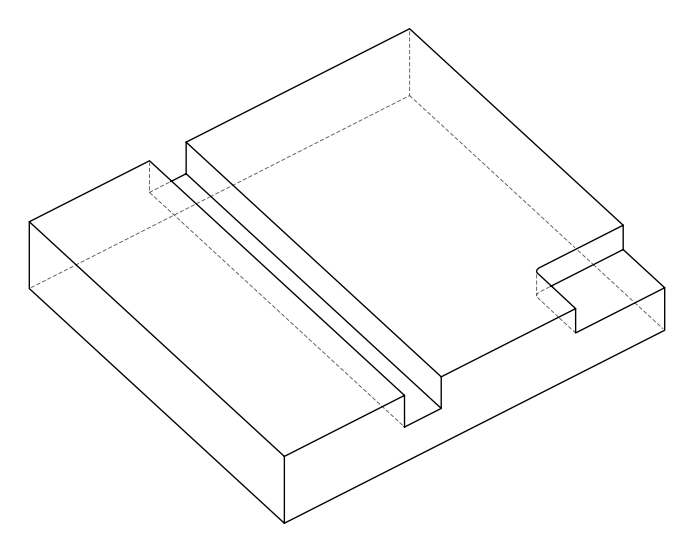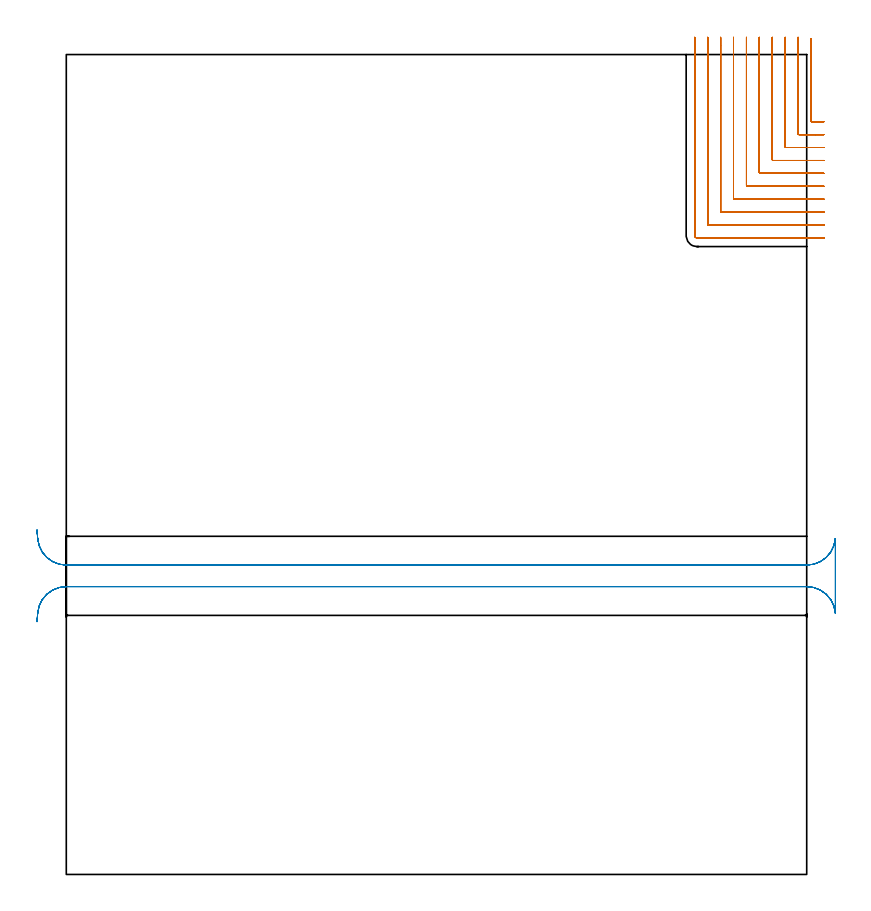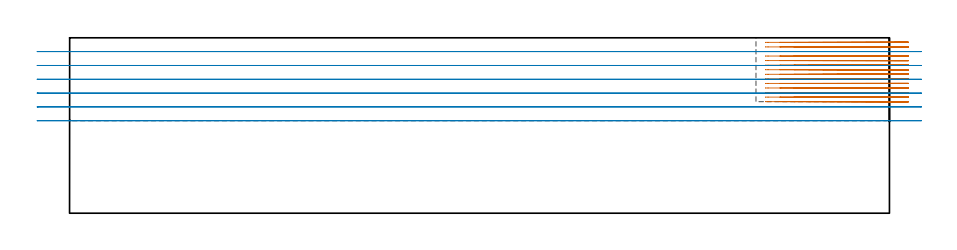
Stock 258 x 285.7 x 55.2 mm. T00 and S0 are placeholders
(PLAN: 2 operations, 1 tool changes, 31.2 min)
(1 MILL_CORNER_NOTCH_RECTANGULAR | CORNER_NOTCH_RECTANGULAR | UGT0201_014 | Follow Part, ap 1.5, ae 75% | 23.82 min | 56418 mm3)
(2 MILL_RECTANGULAR_SLOT | SLOT_RECTANGULAR | UGT0201_136 | Follow Part, ap 5, ae 75% | 7.39 min | 185248 mm3)
(TOOL UGT0201_014 | End mill 6 mm | D6 FL24 Z4)
(TOOL UGT0201_136 | Carbide End Mill 20.0 | D20 FL30 Z4)
(OP 1 MILL_CORNER_NOTCH_RECTANGULAR)
G17 G21 G94 G90
T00 M6
G54
G17 G0 G90 X259.5 Y291.298 S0 M3
G43 Z65.2 H0
Z53.764
G94 G1 Y288.298 F250.
Y262.597 F500.
G3 X259.797 Y262.3 R0.3
G1 X261.
X264. F250.
G0 Z65.2
X255. Y291.7
Z53.764
G1 Y288.7
Y258.097 F500.
G3 X255.297 Y257.8 R0.3
G1 X261.
X264. F250.
G0 Z65.2
X250.5 Y291.7
Z53.764
G1 Y288.7
Y253.597 F500.
G3 X250.797 Y253.3 R0.3
G1 X261.
X264. F250.
G0 Z65.2
X246. Y291.7
Z53.764
G1 Y288.7
Y249.097 F500.
G3 X246.297 Y248.8 R0.3
G1 X261.
X264. F250.
G0 Z65.2
X241.5 Y291.7
Z53.764
G1 Y288.7
Y244.597 F500.
G3 X241.797 Y244.3 R0.3
G1 X261.
X264. F250.
G0 Z65.2
X237. Y291.7
Z53.764
G1 Y288.7
Y240.098 F500.
G3 X237.298 Y239.8 R0.3
G1 X261.
X264. F250.
G0 Z65.2
X232.5 Y291.7
Z53.764
G1 Y288.7
Y235.598 F500.
G3 X232.798 Y235.3 R0.3
G1 X261.
X264. F250.
G0 Z65.2
X228. Y291.7
Z53.764
G1 Y288.7
Y231.098 F500.
G3 X228.298 Y230.8 R0.3
G1 X261.
X264. F250.
G0 Z65.2
X223.5 Y291.7
Z53.764
G1 Y288.7
Y226.598 F500.
G3 X223.798 Y226.3 R0.3
G1 X261.
X264. F250.
G0 Z65.2
X219. Y291.7
Z53.764
G1 Y288.7
Y222.6 F500.
G3 X219.8 Y221.8 R0.8
G1 X261.
X264. F250.
G0 Z65.2
X259.5 Y291.298
Z52.328
G1 Y288.298
Y262.597 F500.
G3 X259.797 Y262.3 R0.3
G1 X261.
X264. F250.
G0 Z65.2
X255. Y291.7
Z52.328
G1 Y288.7
Y258.097 F500.
G3 X255.297 Y257.8 R0.3
G1 X261.
X264. F250.
G0 Z65.2
X250.5 Y291.7
Z52.328
G1 Y288.7
Y253.597 F500.
G3 X250.797 Y253.3 R0.3
G1 X261.
X264. F250.
G0 Z65.2
X246. Y291.7
Z52.328
G1 Y288.7
Y249.097 F500.
G3 X246.297 Y248.8 R0.3
G1 X261.
X264. F250.
G0 Z65.2
X241.5 Y291.7
Z52.328
G1 Y288.7
Y244.597 F500.
G3 X241.797 Y244.3 R0.3
G1 X261.
X264. F250.
G0 Z65.2
X237. Y291.7
Z52.328
G1 Y288.7
Y240.098 F500.
G3 X237.298 Y239.8 R0.3
G1 X261.
X264. F250.
G0 Z65.2
X232.5 Y291.7
Z52.328
G1 Y288.7
Y235.598 F500.
G3 X232.798 Y235.3 R0.3
G1 X261.
X264. F250.
G0 Z65.2
X228. Y291.7
Z52.328
G1 Y288.7
Y231.098 F500.
G3 X228.298 Y230.8 R0.3
G1 X261.
X264. F250.
G0 Z65.2
X223.5 Y291.7
Z52.328
G1 Y288.7
Y226.598 F500.
G3 X223.798 Y226.3 R0.3
G1 X261.
X264. F250.
G0 Z65.2
X219. Y291.7
Z52.328
G1 Y288.7
Y222.6 F500.
G3 X219.8 Y221.8 R0.8
G1 X261.
X264. F250.
G0 Z65.2
X259.5 Y291.298
Z50.893
G1 Y288.298
Y262.597 F500.
G3 X259.797 Y262.3 R0.3
G1 X261.
X264. F250.
G0 Z65.2
X255. Y291.7
Z50.893
G1 Y288.7
Y258.097 F500.
G3 X255.297 Y257.8 R0.3
G1 X261.
X264. F250.
G0 Z65.2
X250.5 Y291.7
Z50.893
G1 Y288.7
Y253.597 F500.
G3 X250.797 Y253.3 R0.3
G1 X261.
X264. F250.
G0 Z65.2
X246. Y291.7
Z50.893
G1 Y288.7
Y249.097 F500.
G3 X246.297 Y248.8 R0.3
G1 X261.
X264. F250.
G0 Z65.2
X241.5 Y291.7
Z50.893
G1 Y288.7
Y244.597 F500.
G3 X241.797 Y244.3 R0.3
G1 X261.
X264. F250.
G0 Z65.2
X237. Y291.7
Z50.893
G1 Y288.7
Y240.098 F500.
G3 X237.298 Y239.8 R0.3
G1 X261.
X264. F250.
G0 Z65.2
X232.5 Y291.7
Z50.893
G1 Y288.7
Y235.598 F500.
G3 X232.798 Y235.3 R0.3
G1 X261.
X264. F250.
G0 Z65.2
X228. Y291.7
Z50.893
G1 Y288.7
Y231.098 F500.
G3 X228.298 Y230.8 R0.3
G1 X261.
X264. F250.
G0 Z65.2
X223.5 Y291.7
Z50.893
G1 Y288.7
Y226.598 F500.
G3 X223.798 Y226.3 R0.3
G1 X261.
X264. F250.
G0 Z65.2
X219. Y291.7
Z50.893
G1 Y288.7
Y222.6 F500.
G3 X219.8 Y221.8 R0.8
G1 X261.
X264. F250.
G0 Z65.2
X259.5 Y291.298
Z49.457
G1 Y288.298
Y262.597 F500.
G3 X259.797 Y262.3 R0.3
G1 X261.
X264. F250.
G0 Z65.2
X255. Y291.7
Z49.457
G1 Y288.7
Y258.097 F500.
G3 X255.297 Y257.8 R0.3
G1 X261.
X264. F250.
G0 Z65.2
X250.5 Y291.7
Z49.457
G1 Y288.7
Y253.597 F500.
G3 X250.797 Y253.3 R0.3
G1 X261.
X264. F250.
G0 Z65.2
X246. Y291.7
Z49.457
G1 Y288.7
Y249.097 F500.
G3 X246.297 Y248.8 R0.3
G1 X261.
X264. F250.
G0 Z65.2
X241.5 Y291.7
Z49.457
G1 Y288.7
Y244.597 F500.
G3 X241.797 Y244.3 R0.3
G1 X261.
X264. F250.
G0 Z65.2
X237. Y291.7
Z49.457
G1 Y288.7
Y240.098 F500.
G3 X237.298 Y239.8 R0.3
G1 X261.
X264. F250.
G0 Z65.2
X232.5 Y291.7
Z49.457
G1 Y288.7
Y235.598 F500.
G3 X232.798 Y235.3 R0.3
G1 X261.
X264. F250.
G0 Z65.2
X228. Y291.7
Z49.457
G1 Y288.7
Y231.098 F500.
G3 X228.298 Y230.8 R0.3
G1 X261.
X264. F250.
G0 Z65.2
X223.5 Y291.7
Z49.457
G1 Y288.7
Y226.598 F500.
G3 X223.798 Y226.3 R0.3
G1 X261.
X264. F250.
G0 Z65.2
X219. Y291.7
Z49.457
G1 Y288.7
Y222.6 F500.
G3 X219.8 Y221.8 R0.8
G1 X261.
X264. F250.
G0 Z65.2
X259.5 Y291.298
Z48.021
G1 Y288.298
Y262.597 F500.
G3 X259.797 Y262.3 R0.3
G1 X261.
X264. F250.
G0 Z65.2
X255. Y291.7
Z48.021
G1 Y288.7
Y258.097 F500.
G3 X255.297 Y257.8 R0.3
G1 X261.
X264. F250.
G0 Z65.2
X250.5 Y291.7
Z48.021
G1 Y288.7
Y253.597 F500.
G3 X250.797 Y253.3 R0.3
G1 X261.
X264. F250.
G0 Z65.2
X246. Y291.7
Z48.021
G1 Y288.7
Y249.097 F500.
G3 X246.297 Y248.8 R0.3
G1 X261.
X264. F250.
G0 Z65.2
X241.5 Y291.7
Z48.021
G1 Y288.7
Y244.597 F500.
G3 X241.797 Y244.3 R0.3
G1 X261.
X264. F250.
G0 Z65.2
X237. Y291.7
Z48.021
G1 Y288.7
Y240.098 F500.
G3 X237.298 Y239.8 R0.3
G1 X261.
X264. F250.
G0 Z65.2
X232.5 Y291.7
Z48.021
G1 Y288.7
Y235.598 F500.
G3 X232.798 Y235.3 R0.3
G1 X261.
X264. F250.
G0 Z65.2
X228. Y291.7
Z48.021
G1 Y288.7
Y231.098 F500.
G3 X228.298 Y230.8 R0.3
G1 X261.
X264. F250.
G0 Z65.2
X223.5 Y291.7
Z48.021
G1 Y288.7
Y226.598 F500.
G3 X223.798 Y226.3 R0.3
G1 X261.
X264. F250.
G0 Z65.2
X219. Y291.7
Z48.021
G1 Y288.7
Y222.6 F500.
G3 X219.8 Y221.8 R0.8
G1 X261.
X264. F250.
G0 Z65.2
X259.5 Y291.298
Z46.586
G1 Y288.298
Y262.597 F500.
G3 X259.797 Y262.3 R0.3
G1 X261.
X264. F250.
G0 Z65.2
X255. Y291.7
Z46.586
G1 Y288.7
Y258.097 F500.
G3 X255.297 Y257.8 R0.3
G1 X261.
X264. F250.
G0 Z65.2
X250.5 Y291.7
Z46.586
G1 Y288.7
Y253.597 F500.
G3 X250.797 Y253.3 R0.3
G1 X261.
X264. F250.
G0 Z65.2
X246. Y291.7
Z46.586
G1 Y288.7
Y249.097 F500.
G3 X246.297 Y248.8 R0.3
G1 X261.
X264. F250.
G0 Z65.2
X241.5 Y291.7
Z46.586
G1 Y288.7
Y244.597 F500.
G3 X241.797 Y244.3 R0.3
G1 X261.
X264. F250.
G0 Z65.2
X237. Y291.7
Z46.586
G1 Y288.7
Y240.098 F500.
G3 X237.298 Y239.8 R0.3
G1 X261.
X264. F250.
G0 Z65.2
X232.5 Y291.7
Z46.586
G1 Y288.7
Y235.598 F500.
G3 X232.798 Y235.3 R0.3
G1 X261.
X264. F250.
G0 Z65.2
X228. Y291.7
Z46.586
G1 Y288.7
Y231.098 F500.
G3 X228.298 Y230.8 R0.3
G1 X261.
X264. F250.
G0 Z65.2
X223.5 Y291.7
Z46.586
G1 Y288.7
Y226.598 F500.
G3 X223.798 Y226.3 R0.3
G1 X261.
X264. F250.
G0 Z65.2
X219. Y291.7
Z46.586
G1 Y288.7
Y222.6 F500.
G3 X219.8 Y221.8 R0.8
G1 X261.
X264. F250.
G0 Z65.2
X259.5 Y291.298
Z45.15
G1 Y288.298
Y262.597 F500.
G3 X259.797 Y262.3 R0.3
G1 X261.
X264. F250.
G0 Z65.2
X255. Y291.7
Z45.15
G1 Y288.7
Y258.097 F500.
G3 X255.297 Y257.8 R0.3
G1 X261.
X264. F250.
G0 Z65.2
X250.5 Y291.7
Z45.15
G1 Y288.7
Y253.597 F500.
G3 X250.797 Y253.3 R0.3
G1 X261.
X264. F250.
G0 Z65.2
X246. Y291.7
Z45.15
G1 Y288.7
Y249.097 F500.
G3 X246.297 Y248.8 R0.3
G1 X261.
X264. F250.
G0 Z65.2
X241.5 Y291.7
Z45.15
G1 Y288.7
Y244.597 F500.
G3 X241.797 Y244.3 R0.3
G1 X261.
X264. F250.
G0 Z65.2
X237. Y291.7
Z45.15
G1 Y288.7
Y240.098 F500.
G3 X237.298 Y239.8 R0.3
G1 X261.
X264. F250.
G0 Z65.2
X232.5 Y291.7
Z45.15
G1 Y288.7
Y235.598 F500.
G3 X232.798 Y235.3 R0.3
G1 X261.
X264. F250.
G0 Z65.2
X228. Y291.7
Z45.15
G1 Y288.7
Y231.098 F500.
G3 X228.298 Y230.8 R0.3
G1 X261.
X264. F250.
G0 Z65.2
X223.5 Y291.7
Z45.15
G1 Y288.7
Y226.598 F500.
G3 X223.798 Y226.3 R0.3
G1 X261.
X264. F250.
G0 Z65.2
X219. Y291.7
Z45.15
G1 Y288.7
Y222.6 F500.
G3 X219.8 Y221.8 R0.8
G1 X261.
X264. F250.
G0 Z65.2
X259.5 Y291.298
Z43.714
G1 Y288.298
Y262.597 F500.
G3 X259.797 Y262.3 R0.3
G1 X261.
X264. F250.
G0 Z65.2
X255. Y291.7
Z43.714
G1 Y288.7
Y258.097 F500.
G3 X255.297 Y257.8 R0.3
G1 X261.
X264. F250.
G0 Z65.2
X250.5 Y291.7
Z43.714
G1 Y288.7
Y253.597 F500.
G3 X250.797 Y253.3 R0.3
G1 X261.
X264. F250.
G0 Z65.2
X246. Y291.7
Z43.714
G1 Y288.7
Y249.097 F500.
G3 X246.297 Y248.8 R0.3
G1 X261.
X264. F250.
G0 Z65.2
X241.5 Y291.7
Z43.714
G1 Y288.7
Y244.597 F500.
G3 X241.797 Y244.3 R0.3
G1 X261.
X264. F250.
G0 Z65.2
X237. Y291.7
Z43.714
G1 Y288.7
Y240.098 F500.
G3 X237.298 Y239.8 R0.3
G1 X261.
X264. F250.
G0 Z65.2
X232.5 Y291.7
Z43.714
G1 Y288.7
Y235.598 F500.
G3 X232.798 Y235.3 R0.3
G1 X261.
X264. F250.
G0 Z65.2
X228. Y291.7
Z43.714
G1 Y288.7
Y231.098 F500.
G3 X228.298 Y230.8 R0.3
G1 X261.
X264. F250.
G0 Z65.2
X223.5 Y291.7
Z43.714
G1 Y288.7
Y226.598 F500.
G3 X223.798 Y226.3 R0.3
G1 X261.
X264. F250.
G0 Z65.2
X219. Y291.7
Z43.714
G1 Y288.7
Y222.6 F500.
G3 X219.8 Y221.8 R0.8
G1 X261.
X264. F250.
G0 Z65.2
X259.5 Y291.298
Z42.279
G1 Y288.298
Y262.597 F500.
G3 X259.797 Y262.3 R0.3
G1 X261.
X264. F250.
G0 Z65.2
X255. Y291.7
Z42.279
G1 Y288.7
Y258.097 F500.
G3 X255.297 Y257.8 R0.3
G1 X261.
X264. F250.
G0 Z65.2
X250.5 Y291.7
Z42.279
G1 Y288.7
Y253.597 F500.
G3 X250.797 Y253.3 R0.3
G1 X261.
X264. F250.
G0 Z65.2
X246. Y291.7
Z42.279
G1 Y288.7
Y249.097 F500.
G3 X246.297 Y248.8 R0.3
G1 X261.
X264. F250.
G0 Z65.2
X241.5 Y291.7
Z42.279
G1 Y288.7
Y244.597 F500.
G3 X241.797 Y244.3 R0.3
G1 X261.
X264. F250.
G0 Z65.2
X237. Y291.7
Z42.279
G1 Y288.7
Y240.098 F500.
G3 X237.298 Y239.8 R0.3
G1 X261.
X264. F250.
G0 Z65.2
X232.5 Y291.7
Z42.279
G1 Y288.7
Y235.598 F500.
G3 X232.798 Y235.3 R0.3
G1 X261.
X264. F250.
G0 Z65.2
X228. Y291.7
Z42.279
G1 Y288.7
Y231.098 F500.
G3 X228.298 Y230.8 R0.3
G1 X261.
X264. F250.
G0 Z65.2
X223.5 Y291.7
Z42.279
G1 Y288.7
Y226.598 F500.
G3 X223.798 Y226.3 R0.3
G1 X261.
X264. F250.
G0 Z65.2
X219. Y291.7
Z42.279
G1 Y288.7
Y222.6 F500.
G3 X219.8 Y221.8 R0.8
G1 X261.
X264. F250.
G0 Z65.2
X259.5 Y291.298
Z40.843
G1 Y288.298
Y262.597 F500.
G3 X259.797 Y262.3 R0.3
G1 X261.
X264. F250.
G0 Z65.2
X255. Y291.7
Z40.843
G1 Y288.7
Y258.097 F500.
G3 X255.297 Y257.8 R0.3
G1 X261.
X264. F250.
G0 Z65.2
X250.5 Y291.7
Z40.843
G1 Y288.7
Y253.597 F500.
G3 X250.797 Y253.3 R0.3
G1 X261.
X264. F250.
G0 Z65.2
X246. Y291.7
Z40.843
G1 Y288.7
Y249.097 F500.
G3 X246.297 Y248.8 R0.3
G1 X261.
X264. F250.
G0 Z65.2
X241.5 Y291.7
Z40.843
G1 Y288.7
Y244.597 F500.
G3 X241.797 Y244.3 R0.3
G1 X261.
X264. F250.
G0 Z65.2
X237. Y291.7
Z40.843
G1 Y288.7
Y240.098 F500.
G3 X237.298 Y239.8 R0.3
G1 X261.
X264. F250.
G0 Z65.2
X232.5 Y291.7
Z40.843
G1 Y288.7
Y235.598 F500.
G3 X232.798 Y235.3 R0.3
G1 X261.
X264. F250.
G0 Z65.2
X228. Y291.7
Z40.843
G1 Y288.7
Y231.098 F500.
G3 X228.298 Y230.8 R0.3
G1 X261.
X264. F250.
G0 Z65.2
X223.5 Y291.7
Z40.843
G1 Y288.7
Y226.598 F500.
G3 X223.798 Y226.3 R0.3
G1 X261.
X264. F250.
G0 Z65.2
X219. Y291.7
Z40.843
G1 Y288.7
Y222.6 F500.
G3 X219.8 Y221.8 R0.8
G1 X261.
X264. F250.
G0 Z65.2
X259.5 Y291.298
Z39.407
G1 Y288.298
Y262.597 F500.
G3 X259.797 Y262.3 R0.3
G1 X261.
X264. F250.
G0 Z65.2
X255. Y291.7
Z39.407
G1 Y288.7
Y258.097 F500.
G3 X255.297 Y257.8 R0.3
G1 X261.
X264. F250.
G0 Z65.2
X250.5 Y291.7
Z39.407
G1 Y288.7
Y253.597 F500.
G3 X250.797 Y253.3 R0.3
G1 X261.
X264. F250.
G0 Z65.2
X246. Y291.7
Z39.407
G1 Y288.7
Y249.097 F500.
G3 X246.297 Y248.8 R0.3
G1 X261.
X264. F250.
G0 Z65.2
X241.5 Y291.7
Z39.407
G1 Y288.7
Y244.597 F500.
G3 X241.797 Y244.3 R0.3
G1 X261.
X264. F250.
G0 Z65.2
X237. Y291.7
Z39.407
G1 Y288.7
Y240.098 F500.
G3 X237.298 Y239.8 R0.3
G1 X261.
X264. F250.
G0 Z65.2
X232.5 Y291.7
Z39.407
G1 Y288.7
Y235.598 F500.
G3 X232.798 Y235.3 R0.3
G1 X261.
X264. F250.
G0 Z65.2
X228. Y291.7
Z39.407
G1 Y288.7
Y231.098 F500.
G3 X228.298 Y230.8 R0.3
G1 X261.
X264. F250.
G0 Z65.2
X223.5 Y291.7
Z39.407
G1 Y288.7
Y226.598 F500.
G3 X223.798 Y226.3 R0.3
G1 X261.
X264. F250.
G0 Z65.2
X219. Y291.7
Z39.407
G1 Y288.7
Y222.6 F500.
G3 X219.8 Y221.8 R0.8
G1 X261.
X264. F250.
G0 Z65.2
X259.5 Y291.298
Z37.971
G1 Y288.298
Y262.597 F500.
G3 X259.797 Y262.3 R0.3
G1 X261.
X264. F250.
G0 Z65.2
X255. Y291.7
Z37.971
G1 Y288.7
Y258.097 F500.
G3 X255.297 Y257.8 R0.3
G1 X261.
X264. F250.
G0 Z65.2
X250.5 Y291.7
Z37.971
G1 Y288.7
Y253.597 F500.
G3 X250.797 Y253.3 R0.3
G1 X261.
X264. F250.
G0 Z65.2
X246. Y291.7
Z37.971
G1 Y288.7
Y249.097 F500.
G3 X246.297 Y248.8 R0.3
G1 X261.
X264. F250.
G0 Z65.2
X241.5 Y291.7
Z37.971
G1 Y288.7
Y244.597 F500.
G3 X241.797 Y244.3 R0.3
G1 X261.
X264. F250.
G0 Z65.2
X237. Y291.7
Z37.971
G1 Y288.7
Y240.098 F500.
G3 X237.298 Y239.8 R0.3
G1 X261.
X264. F250.
G0 Z65.2
X232.5 Y291.7
Z37.971
G1 Y288.7
Y235.598 F500.
G3 X232.798 Y235.3 R0.3
G1 X261.
X264. F250.
G0 Z65.2
X228. Y291.7
Z37.971
G1 Y288.7
Y231.098 F500.
G3 X228.298 Y230.8 R0.3
G1 X261.
X264. F250.
G0 Z65.2
X223.5 Y291.7
Z37.971
G1 Y288.7
Y226.598 F500.
G3 X223.798 Y226.3 R0.3
G1 X261.
X264. F250.
G0 Z65.2
X219. Y291.7
Z37.971
G1 Y288.7
Y222.6 F500.
G3 X219.8 Y221.8 R0.8
G1 X261.
X264. F250.
G0 Z65.2
X259.5 Y291.298
Z36.536
G1 Y288.298
Y262.597 F500.
G3 X259.797 Y262.3 R0.3
G1 X261.
X264. F250.
G0 Z65.2
X255. Y291.7
Z36.536
G1 Y288.7
Y258.097 F500.
G3 X255.297 Y257.8 R0.3
G1 X261.
X264. F250.
G0 Z65.2
X250.5 Y291.7
Z36.536
G1 Y288.7
Y253.597 F500.
G3 X250.797 Y253.3 R0.3
G1 X261.
X264. F250.
G0 Z65.2
X246. Y291.7
Z36.536
G1 Y288.7
Y249.097 F500.
G3 X246.297 Y248.8 R0.3
G1 X261.
X264. F250.
G0 Z65.2
X241.5 Y291.7
Z36.536
G1 Y288.7
Y244.597 F500.
G3 X241.797 Y244.3 R0.3
G1 X261.
X264. F250.
G0 Z65.2
X237. Y291.7
Z36.536
G1 Y288.7
Y240.098 F500.
G3 X237.298 Y239.8 R0.3
G1 X261.
X264. F250.
G0 Z65.2
X232.5 Y291.7
Z36.536
G1 Y288.7
Y235.598 F500.
G3 X232.798 Y235.3 R0.3
G1 X261.
X264. F250.
G0 Z65.2
X228. Y291.7
Z36.536
G1 Y288.7
Y231.098 F500.
G3 X228.298 Y230.8 R0.3
G1 X261.
X264. F250.
G0 Z65.2
X223.5 Y291.7
Z36.536
G1 Y288.7
Y226.598 F500.
G3 X223.798 Y226.3 R0.3
G1 X261.
X264. F250.
G0 Z65.2
X219. Y291.7
Z36.536
G1 Y288.7
Y222.6 F500.
G3 X219.8 Y221.8 R0.8
G1 X261.
X264. F250.
G0 Z65.2
X259.5 Y291.298
Z35.1
G1 Y288.298
Y262.597 F500.
G3 X259.797 Y262.3 R0.3
G1 X261.
X264. F250.
G0 Z65.2
X255. Y291.7
Z35.1
G1 Y288.7
Y258.097 F500.
G3 X255.297 Y257.8 R0.3
G1 X261.
X264. F250.
G0 Z65.2
X250.5 Y291.7
Z35.1
G1 Y288.7
Y253.597 F500.
G3 X250.797 Y253.3 R0.3
G1 X261.
X264. F250.
G0 Z65.2
X246. Y291.7
Z35.1
G1 Y288.7
Y249.097 F500.
G3 X246.297 Y248.8 R0.3
G1 X261.
X264. F250.
G0 Z65.2
X241.5 Y291.7
Z35.1
G1 Y288.7
Y244.597 F500.
G3 X241.797 Y244.3 R0.3
G1 X261.
X264. F250.
G0 Z65.2
X237. Y291.7
Z35.1
G1 Y288.7
Y240.098 F500.
G3 X237.298 Y239.8 R0.3
G1 X261.
X264. F250.
G0 Z65.2
X232.5 Y291.7
Z35.1
G1 Y288.7
Y235.598 F500.
G3 X232.798 Y235.3 R0.3
G1 X261.
X264. F250.
G0 Z65.2
X228. Y291.7
Z35.1
G1 Y288.7
Y231.098 F500.
G3 X228.298 Y230.8 R0.3
G1 X261.
X264. F250.
G0 Z65.2
X223.5 Y291.7
Z35.1
G1 Y288.7
Y226.598 F500.
G3 X223.798 Y226.3 R0.3
G1 X261.
X264. F250.
G0 Z65.2
X219. Y291.7
Z35.1
G1 Y288.7
Y222.6 F500.
G3 X219.8 Y221.8 R0.8
G1 X261.
X264. F250.
G0 Z65.2
M5
M2
(OP 2 MILL_RECTANGULAR_SLOT)
G17 G21 G94 G90
T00 M6
G54
G17 G0 G90 X-10.202 Y88.083 S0 M3
G43 Z65.2 H0
Z50.85
G94 G1 X-9.97 Y91.074 F250.
G2 X0. Y100.3 R10. F500.
G1 X258.
G2 X267.97 Y91.074 R10.
G1 X268.
Y117.026
X267.97
G2 X258. Y107.8 R10.
G1 X0.
G2 X-9.97 Y117.026 R10.
G1 X-10.202 Y120.017 F250.
G0 Y88.083 Z46.5
G1 X-9.97 Y91.074
G2 X0. Y100.3 R10. F500.
G1 X258.
G2 X267.97 Y91.074 R10.
G1 X268.
Y117.026
X267.97
G2 X258. Y107.8 R10.
G1 X0.
G2 X-9.97 Y117.026 R10.
G1 X-10.202 Y120.017 F250.
G0 Y88.083 Z42.15
G1 X-9.97 Y91.074
G2 X0. Y100.3 R10. F500.
G1 X258.
G2 X267.97 Y91.074 R10.
G1 X268.
Y117.026
X267.97
G2 X258. Y107.8 R10.
G1 X0.
G2 X-9.97 Y117.026 R10.
G1 X-10.202 Y120.017 F250.
G0 Y88.083 Z37.8
G1 X-9.97 Y91.074
G2 X0. Y100.3 R10. F500.
G1 X258.
G2 X267.97 Y91.074 R10.
G1 X268.
Y117.026
X267.97
G2 X258. Y107.8 R10.
G1 X0.
G2 X-9.97 Y117.026 R10.
G1 X-10.202 Y120.017 F250.
G0 Y88.083 Z33.45
G1 X-9.97 Y91.074
G2 X0. Y100.3 R10. F500.
G1 X258.
G2 X267.97 Y91.074 R10.
G1 X268.
Y117.026
X267.97
G2 X258. Y107.8 R10.
G1 X0.
G2 X-9.97 Y117.026 R10.
G1 X-10.202 Y120.017 F250.
G0 Y88.083 Z29.1
G1 X-9.97 Y91.074
G2 X0. Y100.3 R10. F500.
G1 X258.
G2 X267.97 Y91.074 R10.
G1 X268.
Y117.026
X267.97
G2 X258. Y107.8 R10.
G1 X0.
G2 X-9.97 Y117.026 R10.
G1 X-10.202 Y120.017 F250.
G0 Z65.2
M5
M2
